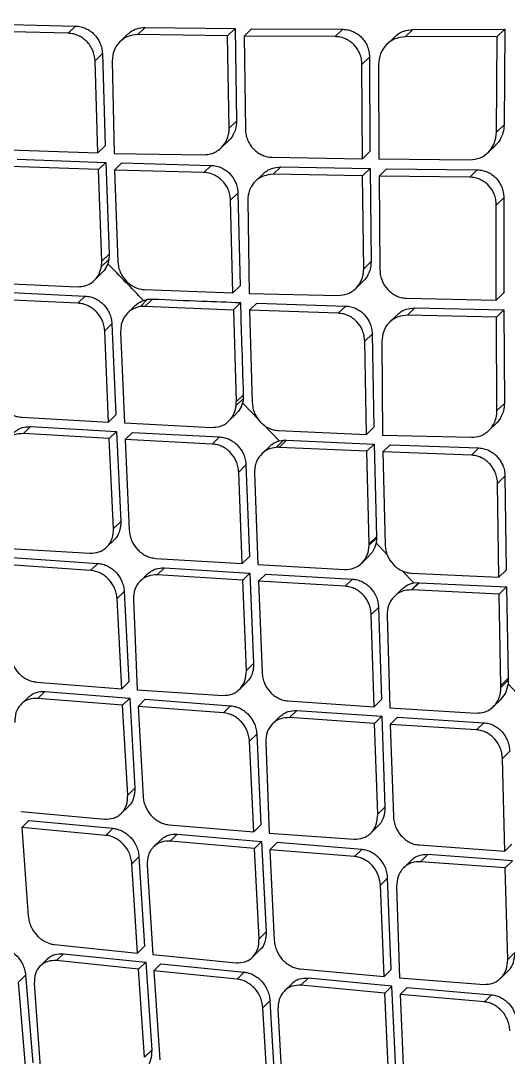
# Model space of a CAD drawing. Extents: x 525 to 613, y 487 to 635.
# Drawn here: x 601.871 to 602.765, y 579.574 to 581.476 of the extents above; entities that cross this region are included whole.
import ezdxf

# ---------------------------------------------------------------- set-up
doc = ezdxf.new("R2010")
doc.units = 0
doc.header["$MEASUREMENT"] = 0
doc.layers.add('1', color=4, linetype='Continuous')
doc.layers.add('STD TEST', color=3, linetype='Continuous')

# ---------------------------------------------------------------- blocks, each defined once
blk = doc.blocks.new('2023 VANGUARD')
at = {"layer": '1', "color": 3, "linetype": 'Continuous', "lineweight": 25}
for p, q in [((32.9979, -11.2386), (32.8333, -11.2348)), ((32.8468, -11.2216), (33.0114, -11.2254)), ((32.9979, -11.2386), (33.0114, -11.2254)), ((33.1259, -11.241), (33.1395, -11.2277)), ((33.1395, -11.2277), (33.3041, -11.2299)), ((33.2904, -11.2433), (33.3041, -11.2299)), ((33.3041, -11.2299), (33.3068, -11.3996)), ((33.3207, -11.2436), (33.3344, -11.2302)), ((33.3344, -11.2302), (33.5016, -11.2313)), ((33.4878, -11.2448), (33.5016, -11.2313)), ((33.6164, -11.2451), (33.6302, -11.2316)), ((33.6302, -11.2316), (33.7992, -11.2311)), ((33.7852, -11.2448), (33.7991, -11.2311)), ((33.7992, -11.2311), (33.7977, -11.4066)), ((33.1066, -11.2407), (33.093, -11.254)), ((33.2904, -11.2433), (33.1259, -11.241)), ((33.2932, -11.4129), (33.2904, -11.2433)), ((33.4878, -11.2448), (33.3207, -11.2436)), ((33.3207, -11.2436), (33.3233, -11.4151)), ((33.5964, -11.2455), (33.5826, -11.2591)), ((33.7852, -11.2448), (33.6164, -11.2452)), ((33.7838, -11.4201), (33.7852, -11.2447)), ((33.0474, -11.289), (33.0609, -11.2758)), ((33.0526, -11.458), (33.0474, -11.289)), ((33.0609, -11.2758), (33.0661, -11.4448)), ((33.0789, -11.2892), (33.0823, -11.4589)), ((33.5507, -11.2822), (33.5369, -11.2957)), ((33.5507, -11.2822), (33.5516, -11.4554)), ((33.5379, -11.4688), (33.5369, -11.2957)), ((33.5673, -11.2958), (33.568, -11.4692)), ((33.2932, -11.4129), (33.3068, -11.3996)), ((33.7977, -11.4066), (33.7839, -11.4201)), ((33.0526, -11.458), (33.0661, -11.4448)), ((33.279, -11.4487), (33.2925, -11.4354)), ((33.7684, -11.4571), (33.7822, -11.4436)), ((32.8898, -11.4526), (33.0526, -11.458)), ((33.0823, -11.4589), (33.2467, -11.4616)), ((33.5379, -11.4688), (33.5516, -11.4554)), ((33.0537, -11.4886), (32.8911, -11.4829)), ((32.9044, -11.4698), (33.0671, -11.4754)), ((33.0537, -11.4886), (33.0671, -11.4754)), ((33.0671, -11.4754), (33.0732, -11.6435)), ((33.0833, -11.4895), (33.0968, -11.4763)), ((33.0968, -11.4763), (33.2605, -11.4809)), ((33.247, -11.4941), (33.2605, -11.4809)), ((33.3723, -11.466), (33.5379, -11.4688)), ((33.5681, -11.4692), (33.7348, -11.4709)), ((33.0599, -11.6565), (33.0537, -11.4886)), ((33.247, -11.4941), (33.0833, -11.4895)), ((33.0833, -11.4895), (33.0893, -11.6577)), ((33.3552, -11.4968), (33.3416, -11.5101)), ((33.3744, -11.4971), (33.388, -11.4838)), ((33.5381, -11.5002), (33.3744, -11.4971)), ((33.388, -11.4838), (33.5518, -11.4867)), ((33.5381, -11.5002), (33.5518, -11.4868)), ((33.5401, -11.6707), (33.5381, -11.5002)), ((33.5518, -11.4867), (33.5537, -11.6573)), ((33.5683, -11.5006), (33.582, -11.4872)), ((33.7347, -11.5025), (33.5683, -11.5006)), ((33.5683, -11.5006), (33.5699, -11.673)), ((33.582, -11.4872), (33.7485, -11.489)), ((33.7347, -11.5025), (33.7485, -11.489)), ((33.296, -11.545), (33.3095, -11.5318)), ((33.3096, -11.5318), (33.3138, -11.7017)), ((33.7833, -11.5538), (33.7971, -11.5403)), ((33.7971, -11.5403), (33.7971, -11.7144)), ((33.3003, -11.7149), (33.296, -11.545)), ((33.3274, -11.5454), (33.3298, -11.7159)), ((33.7834, -11.7279), (33.7833, -11.5538)), ((33.0593, -11.6666), (33.0727, -11.6535)), ((33.0599, -11.6565), (33.0733, -11.6435)), ((33.0726, -11.6535), (33.0707, -11.6612)), ((33.0733, -11.6435), (33.0726, -11.6535)), ((33.0593, -11.6666), (33.0599, -11.6565)), ((33.5401, -11.6707), (33.5537, -11.6573)), ((33.0466, -11.6914), (33.06, -11.6783)), ((32.8539, -11.696), (33.0148, -11.7034)), ((33.1383, -11.7087), (33.3003, -11.7149)), ((33.3003, -11.7149), (33.3138, -11.7017)), ((33.5256, -11.7066), (33.5392, -11.6933)), ((33.0161, -11.7337), (32.8554, -11.7261)), ((32.8687, -11.7131), (33.0294, -11.7207)), ((33.0161, -11.7337), (33.0294, -11.7207)), ((33.1439, -11.7266), (33.1305, -11.7397)), ((33.1528, -11.7261), (33.1394, -11.7392)), ((33.1439, -11.7266), (33.1528, -11.7261)), ((33.3299, -11.7159), (33.4934, -11.7195)), ((33.6185, -11.7244), (33.7834, -11.7279)), ((33.7834, -11.7279), (33.7971, -11.7144)), ((33.1209, -11.7381), (33.1075, -11.7512)), ((33.1394, -11.7392), (33.3012, -11.7457)), ((33.3012, -11.7457), (33.3146, -11.7325)), ((33.3012, -11.7457), (33.3064, -11.9146)), ((33.3441, -11.7336), (33.3307, -11.7467)), ((33.4936, -11.7522), (33.3307, -11.7467)), ((33.3307, -11.7467), (33.3357, -11.9159)), ((33.3441, -11.7336), (33.5071, -11.7389)), ((33.4936, -11.7522), (33.5071, -11.7389)), ((33.6204, -11.7557), (33.6341, -11.7424)), ((33.6341, -11.7424), (33.7972, -11.746)), ((33.7835, -11.7594), (33.7972, -11.746)), ((33.7972, -11.746), (33.7981, -11.9175)), ((33.6013, -11.7553), (33.5877, -11.7686)), ((33.7835, -11.7594), (33.6204, -11.7557)), ((33.7844, -11.9308), (33.7835, -11.7594)), ((33.0784, -11.7716), (33.0651, -11.7847)), ((33.0723, -11.9517), (33.0651, -11.7847)), ((33.0784, -11.7716), (33.0856, -11.9387)), ((33.0943, -11.786), (33.1013, -11.9533)), ((33.5421, -11.8036), (33.5556, -11.7903)), ((33.5454, -11.9744), (33.5421, -11.8036)), ((33.5556, -11.7903), (33.5589, -11.9612)), ((33.5733, -11.804), (33.5748, -11.9755)), ((33.3064, -11.9146), (33.3198, -11.9015)), ((33.3062, -11.9215), (33.3196, -11.9084)), ((33.3062, -11.9215), (33.3064, -11.9146)), ((33.3486, -11.9485), (33.318, -11.9166)), ((33.7844, -11.9308), (33.7981, -11.9175)), ((33.0723, -11.9517), (33.0856, -11.9387)), ((33.293, -11.9496), (33.3064, -11.9365)), ((32.9129, -11.9428), (33.0723, -11.9517)), ((33.1013, -11.9533), (33.2613, -11.9615)), ((33.3849, -11.9864), (33.3561, -11.9564)), ((33.7699, -11.967), (33.7835, -11.9536)), ((32.916, -11.973), (32.9293, -11.96)), ((33.0736, -11.982), (32.916, -11.973)), ((32.9293, -11.96), (33.0869, -11.969)), ((33.0736, -11.982), (33.0869, -11.969)), ((33.0869, -11.969), (33.0946, -12.1339)), ((33.1026, -11.9836), (33.1159, -11.9706)), ((33.1159, -11.9706), (33.2757, -11.9789)), ((33.3841, -11.9674), (33.5454, -11.9744)), ((33.5454, -11.9744), (33.5589, -11.9612)), ((33.5748, -11.9755), (33.7377, -11.9797)), ((33.0814, -12.1468), (33.0736, -11.982)), ((33.2624, -11.992), (33.1026, -11.9836)), ((33.1026, -11.9836), (33.1102, -12.1502)), ((33.2624, -11.992), (33.2757, -11.979)), ((33.3667, -11.9969), (33.3533, -12.01)), ((33.3797, -11.9981), (33.3931, -11.985)), ((33.3849, -11.9864), (33.3931, -11.985)), ((33.3851, -11.9981), (33.3985, -11.985)), ((33.3931, -11.985), (33.3985, -11.985)), ((33.3985, -11.985), (33.5596, -11.9921)), ((33.5461, -12.0053), (33.5596, -11.9921)), ((33.5596, -11.9921), (33.5637, -12.1621)), ((33.5755, -12.0065), (33.5889, -11.9933)), ((33.5889, -11.9933), (33.7512, -11.9993)), ((33.5461, -12.0053), (33.3851, -11.9981)), ((33.5503, -12.1752), (33.5461, -12.0053)), ((33.7376, -12.0126), (33.5755, -12.0065)), ((33.5755, -12.0065), (33.5794, -12.1767)), ((33.7376, -12.0126), (33.7512, -11.9993)), ((33.3109, -12.0435), (33.3242, -12.0304)), ((33.3242, -12.0304), (33.3304, -12.1984)), ((33.3171, -12.2114), (33.3109, -12.0435)), ((33.3399, -12.045), (33.3459, -12.2131)), ((33.7857, -12.0645), (33.7993, -12.0512)), ((33.7993, -12.0512), (33.8015, -12.2231)), ((33.788, -12.2363), (33.7857, -12.0645)), ((33.0814, -12.1468), (33.0946, -12.1339)), ((33.0687, -12.1811), (33.0819, -12.1681)), ((33.5503, -12.1752), (33.5637, -12.1621)), ((33.5504, -12.1776), (33.5638, -12.1645)), ((33.5638, -12.1645), (33.5628, -12.1735)), ((33.5638, -12.1621), (33.5638, -12.1645)), ((32.8802, -12.1832), (33.0381, -12.1923)), ((33.5504, -12.1776), (33.5504, -12.1752)), ((33.5834, -12.1954), (33.5628, -12.1735)), ((32.8951, -12.2002), (33.0525, -12.211)), ((33.1586, -12.2017), (33.3171, -12.2114)), ((33.3171, -12.2114), (33.3304, -12.1984)), ((33.5368, -12.2104), (33.5502, -12.1972)), ((33.0393, -12.224), (32.882, -12.2131)), ((33.0393, -12.224), (33.0525, -12.2111)), ((33.1615, -12.232), (33.1748, -12.2191)), ((33.1748, -12.2191), (33.3316, -12.2289)), ((33.3459, -12.2132), (33.5051, -12.2222)), ((33.632, -12.2469), (33.6108, -12.2244)), ((33.788, -12.2363), (33.8015, -12.2231)), ((33.1437, -12.2303), (33.1305, -12.2433)), ((33.3183, -12.2419), (33.1615, -12.232)), ((33.3183, -12.2419), (33.3316, -12.2289)), ((33.325, -12.4077), (33.3183, -12.2419)), ((33.3316, -12.2289), (33.3383, -12.3947)), ((33.3471, -12.2436), (33.3604, -12.2306)), ((33.3471, -12.2436), (33.3537, -12.4112)), ((33.5061, -12.2529), (33.3471, -12.2436)), ((33.3604, -12.2306), (33.5194, -12.2398)), ((33.5061, -12.2529), (33.5194, -12.2398)), ((33.6274, -12.2286), (33.788, -12.2363)), ((33.0877, -12.2755), (33.1009, -12.2625)), ((33.1009, -12.2625), (33.1096, -12.4281)), ((33.6098, -12.2583), (33.5965, -12.2714)), ((33.6276, -12.2595), (33.641, -12.2463)), ((33.6276, -12.2595), (33.6282, -12.2595)), ((33.6416, -12.2464), (33.6282, -12.2595)), ((33.7885, -12.2674), (33.6282, -12.2595)), ((33.632, -12.2469), (33.641, -12.2463)), ((33.6416, -12.2464), (33.802, -12.2542)), ((33.7885, -12.2674), (33.802, -12.2542)), ((33.802, -12.2542), (33.805, -12.4216)), ((33.0964, -12.441), (33.0877, -12.2755)), ((33.1178, -12.2771), (33.1248, -12.4432)), ((33.7916, -12.4347), (33.7885, -12.2674)), ((33.5674, -12.2918), (33.554, -12.3048)), ((33.5674, -12.2918), (33.5726, -12.4608)), ((33.5592, -12.4738), (33.554, -12.3048)), ((33.5829, -12.3065), (33.5879, -12.4757)), ((33.325, -12.4077), (33.3383, -12.3947)), ((32.9405, -12.4288), (33.0964, -12.441)), ((33.0964, -12.441), (33.1096, -12.4281)), ((33.3122, -12.4421), (33.3255, -12.4291)), ((33.7916, -12.4347), (33.805, -12.4216)), ((33.7917, -12.4384), (33.8051, -12.4252)), ((33.8051, -12.4252), (33.8049, -12.4317)), ((33.805, -12.4216), (33.8051, -12.4252)), ((33.8218, -12.4499), (33.805, -12.4318)), ((32.9423, -12.4586), (32.9554, -12.4458)), ((32.9554, -12.4458), (33.1112, -12.4581)), ((33.1248, -12.4432), (33.2817, -12.4532)), ((33.7917, -12.4384), (33.7916, -12.4347)), ((32.9251, -12.4564), (32.912, -12.4692)), ((33.098, -12.471), (32.9423, -12.4586)), ((33.098, -12.471), (33.1112, -12.4582)), ((33.1074, -12.636), (33.098, -12.471)), ((33.1112, -12.4581), (33.1205, -12.6231)), ((33.1264, -12.4732), (33.1396, -12.4603)), ((33.1396, -12.4603), (33.296, -12.4721)), ((33.2828, -12.485), (33.296, -12.4721)), ((33.4016, -12.4633), (33.5592, -12.4738)), ((33.5592, -12.4738), (33.5725, -12.4608)), ((33.778, -12.4737), (33.7914, -12.4605)), ((33.1264, -12.4732), (33.1355, -12.6384)), ((33.2828, -12.485), (33.1264, -12.4732)), ((33.4043, -12.4938), (33.4176, -12.4808)), ((33.4176, -12.4808), (33.5735, -12.4914)), ((33.5735, -12.4914), (33.5792, -12.6582)), ((33.5879, -12.4757), (33.7464, -12.4854)), ((33.3866, -12.492), (33.3734, -12.5049)), ((33.5602, -12.5045), (33.4043, -12.4938)), ((33.5602, -12.5045), (33.5735, -12.4914)), ((33.566, -12.6712), (33.5602, -12.5044)), ((33.6022, -12.4933), (33.5889, -12.5063)), ((33.7471, -12.5163), (33.5889, -12.5063)), ((33.5889, -12.5063), (33.5945, -12.6749)), ((33.6022, -12.4933), (33.7605, -12.5032)), ((33.7471, -12.5163), (33.7605, -12.5032)), ((33.3307, -12.5371), (33.3439, -12.5241)), ((33.3439, -12.5241), (33.3516, -12.6906)), ((33.3384, -12.7035), (33.3306, -12.5371)), ((33.3606, -12.5388), (33.3666, -12.7059)), ((33.7945, -12.5688), (33.8079, -12.5557)), ((33.7987, -12.7388), (33.7945, -12.5688)), ((33.1074, -12.636), (33.1205, -12.6231)), ((33.0954, -12.6696), (33.1085, -12.6567)), ((33.566, -12.6712), (33.5792, -12.6582)), ((32.9111, -12.6659), (33.0652, -12.68)), ((32.9132, -12.6955), (32.9262, -12.6827)), ((32.9132, -12.6955), (32.925, -12.858)), ((33.067, -12.7098), (32.9132, -12.6955)), ((32.9262, -12.6827), (33.0801, -12.6969)), ((33.067, -12.7098), (33.0801, -12.697)), ((33.1834, -12.6904), (33.3384, -12.7035)), ((33.3384, -12.7035), (33.3516, -12.6906)), ((33.553, -12.7057), (33.5663, -12.6928)), ((33.168, -12.718), (33.1549, -12.7308)), ((33.1851, -12.7204), (33.1982, -12.7075)), ((33.1982, -12.7075), (33.353, -12.7208)), ((33.3666, -12.7059), (33.5226, -12.7168)), ((33.3398, -12.7337), (33.1851, -12.7204)), ((33.3398, -12.7337), (33.353, -12.7208)), ((33.3483, -12.8995), (33.3398, -12.7337)), ((33.353, -12.7208), (33.3614, -12.8867)), ((33.3812, -12.7232), (33.368, -12.7361)), ((33.5235, -12.7488), (33.368, -12.7361)), ((33.368, -12.7361), (33.3762, -12.9021)), ((33.5367, -12.7358), (33.3812, -12.7232)), ((33.5235, -12.7488), (33.5367, -12.7358)), ((33.6418, -12.7275), (33.7987, -12.7388)), ((33.7987, -12.7388), (33.812, -12.7257)), ((33.1149, -12.7618), (33.128, -12.749)), ((33.128, -12.749), (33.1384, -12.9129)), ((33.6267, -12.7563), (33.6135, -12.7693)), ((33.6444, -12.7582), (33.6576, -12.7452)), ((33.8128, -12.7566), (33.6576, -12.7452)), ((33.8128, -12.7566), (33.7995, -12.7696)), ((33.1253, -12.9256), (33.1149, -12.7618)), ((33.1429, -12.7644), (33.1531, -12.9285)), ((33.7995, -12.7696), (33.6444, -12.7582)), ((33.8042, -12.9374), (33.7995, -12.7696)), ((33.5708, -12.8014), (33.584, -12.7884)), ((33.5908, -12.9559), (33.5841, -12.7884)), ((33.5776, -12.9688), (33.5708, -12.8014)), ((33.6006, -12.8033), (33.6056, -12.9713)), ((33.3483, -12.8995), (33.3614, -12.8867)), ((32.9729, -12.91), (33.1253, -12.9257)), ((32.9766, -12.9396), (32.9896, -12.9269)), ((32.9896, -12.9269), (33.1404, -12.9426)), ((33.1253, -12.9257), (33.1384, -12.9129)), ((33.1531, -12.9285), (33.3061, -12.9435)), ((33.3361, -12.9333), (33.3493, -12.9204)), ((33.8042, -12.9374), (33.8175, -12.9244)), ((32.9601, -12.9366), (32.9471, -12.9493)), ((33.1273, -12.9553), (32.9766, -12.9396)), ((33.1403, -12.9426), (33.1273, -12.9553)), ((33.1404, -12.9426), (33.1514, -13.1041)), ((33.168, -12.9454), (33.155, -12.9582)), ((33.168, -12.9454), (33.3209, -12.9607)), ((32.907, -12.9789), (32.92, -12.9662)), ((32.92, -12.9662), (32.9332, -13.1273)), ((33.1384, -13.1169), (33.1273, -12.9553)), ((33.3078, -12.9735), (33.155, -12.9582)), ((33.155, -12.9582), (33.166, -13.1215)), ((33.3078, -12.9735), (33.3209, -12.9607)), ((33.4235, -12.9547), (33.5776, -12.9688)), ((33.5776, -12.9688), (33.5908, -12.9559)), ((33.7911, -12.9721), (33.8044, -12.9591)), ((32.9203, -13.1399), (32.907, -12.9789)), ((32.9359, -12.9816), (32.9475, -13.1432)), ((33.4081, -12.9823), (33.395, -12.9951)), ((33.4251, -12.9848), (33.4382, -12.972)), ((33.5788, -12.9992), (33.4251, -12.9848)), ((33.592, -12.9862), (33.4382, -12.972)), ((33.6056, -12.9713), (33.7608, -12.9831)), ((33.5788, -12.9992), (33.592, -12.9863)), ((33.5863, -13.1659), (33.5788, -12.9992)), ((33.5995, -13.153), (33.592, -12.9862)), ((33.6069, -13.0017), (33.62, -12.9888)), ((33.6069, -13.0017), (33.6141, -13.1687)), ((33.7614, -13.0153), (33.6069, -13.0017)), ((33.62, -12.9888), (33.7747, -13.0023)), ((33.7614, -13.0153), (33.7746, -13.0023)), ((33.3551, -13.0261), (33.3682, -13.0132)), ((33.3682, -13.0132), (33.3777, -13.178)), ((33.3647, -13.1908), (33.3551, -13.0261)), ((33.3829, -13.0288), (33.3922, -13.1938)), ((33.1384, -13.1169), (33.1514, -13.1041))]:
    blk.add_line(p, q, dxfattribs=at)
for points, knots in [([(37.0259, -12.2324), (36.9778, -12.155), (36.8885, -12.0114), (36.7602, -11.8152), (36.6512, -11.6521), (36.5605, -11.5197), (36.4102, -11.3041), (36.1074, -10.8856), (35.6445, -10.2982), (35.0832, -9.6555), (34.5437, -9.0936), (34.0103, -8.5843), (33.4879, -8.1242), (33.0485, -7.7674), (32.7039, -7.5037), (32.468, -7.3297), (32.2812, -7.1966), (32.1343, -7.0944), (32.0111, -7.0102), (31.8583, -6.9079), (31.6751, -6.7884), (31.4606, -6.652), (31.3056, -6.5582), (31.2228, -6.5081)], [0, 0, 0, 0, 0.033205, 0.061623, 0.085458, 0.104691, 0.120114, 0.181266, 0.292932, 0.392554, 0.492182, 0.576755, 0.661374, 0.745916, 0.78311, 0.819609, 0.85283, 0.866766, 0.884897, 0.907263, 0.933867, 0.964714, 1, 1, 1, 1]), ([(31.1727, -6.5848), (31.4047, -6.7285), (31.8681, -7.0156), (32.5357, -7.4884), (33.1814, -7.9905), (33.8027, -8.5236), (34.3656, -9.0539), (34.8738, -9.5744), (35.331, -10.0802), (35.7686, -10.6042), (36.1847, -11.1463), (36.5813, -11.7036), (36.8255, -12.0884), (36.9477, -12.2808)], [0, 0, 0, 0, 0.100069, 0.199912, 0.299747, 0.399786, 0.499827, 0.583023, 0.66622, 0.749552, 0.833045, 0.916507, 1, 1, 1, 1]), ([(30.9556, -7.2249), (31.176, -7.3486), (31.6169, -7.5962), (32.2542, -8.0084), (32.8682, -8.452), (33.4534, -8.929), (34.0081, -9.4378), (34.5288, -9.9822), (35.0171, -10.5593), (35.4724, -11.1658), (35.898, -11.7951), (36.1533, -12.2322), (36.2809, -12.4508)], [0, 0, 0, 0, 0.100262, 0.200594, 0.300842, 0.400493, 0.499762, 0.599107, 0.699009, 0.799378, 0.89967, 1, 1, 1, 1]), ([(30.9415, -7.2506), (31.0788, -7.3271), (31.3399, -7.4728), (31.705, -7.6914), (32.0248, -7.896), (32.3015, -8.0827), (32.5364, -8.2488), (32.7308, -8.3918), (32.8654, -8.4943), (32.9518, -8.5614), (33.0007, -8.5999), (33.065, -8.6508), (33.1472, -8.7169), (33.2492, -8.8007), (33.3507, -8.8858), (33.5205, -9.0314), (33.6986, -9.1907), (33.8594, -9.3421), (33.9292, -9.4094), (33.9598, -9.4391), (33.9732, -9.4522), (33.9791, -9.458), (33.9817, -9.4605), (33.983, -9.4617), (33.9835, -9.4623), (33.9838, -9.4625), (33.9838, -9.4625), (33.9838, -9.4625), (33.9838, -9.4626), (33.984, -9.4627), (33.9846, -9.4633), (33.9872, -9.4659), (33.9975, -9.476), (34.0204, -9.4984), (34.0593, -9.5371), (34.1203, -9.5983), (34.2058, -9.6856), (34.3177, -9.8029), (34.4136, -9.9066), (34.4872, -9.9879), (34.5324, -10.0384), (34.5793, -10.0913), (34.6278, -10.1469), (34.6781, -10.205), (34.73, -10.2658), (34.7821, -10.3277), (34.9499, -10.5295), (35.2252, -10.8797), (35.5913, -11.3914), (35.9378, -11.9195), (36.1495, -12.2834), (36.2554, -12.4654)], [0, 0, 0, 0, 0.062481, 0.118844, 0.169135, 0.213352, 0.251461, 0.283422, 0.309236, 0.318658, 0.3269, 0.333965, 0.351242, 0.368824, 0.386373, 0.403893, 0.457678, 0.481272, 0.491642, 0.496202, 0.498209, 0.499091, 0.49948, 0.499651, 0.499785, 0.499785, 0.499785, 0.499787, 0.499791, 0.499809, 0.499878, 0.500152, 0.501246, 0.505611, 0.512881, 0.523059, 0.53994, 0.561408, 0.587481, 0.596044, 0.605011, 0.61438, 0.624154, 0.634334, 0.64492, 0.655914, 0.66648, 0.749216, 0.832806, 0.916374, 1, 1, 1, 1]), ([(30.856, -7.7897), (30.8702, -7.7977), (30.9074, -7.8185), (30.975, -7.8563), (31.0535, -7.9003), (31.1303, -7.9438), (31.1958, -7.9815), (31.2575, -8.0178), (31.3195, -8.0549), (31.4317, -8.1228), (31.5905, -8.2214), (31.8467, -8.3867), (32.1511, -8.5945), (32.5204, -8.865), (32.8995, -9.1641), (33.2837, -9.4953), (33.684, -9.8727), (34.0976, -10.3049), (34.5188, -10.7965), (34.8711, -11.2545), (35.1628, -11.6678), (35.3387, -11.9347), (35.45, -12.1109), (35.5013, -12.1934), (35.5521, -12.2766), (35.6009, -12.3576), (35.6504, -12.4411), (35.6978, -12.5235), (35.7307, -12.5808), (35.746, -12.6073)], [0, 0, 0, 0, 0.007015, 0.018363, 0.033423, 0.04585, 0.056436, 0.065972, 0.076735, 0.087613, 0.12255, 0.157338, 0.219068, 0.281467, 0.354683, 0.427219, 0.500115, 0.591822, 0.685047, 0.779146, 0.840884, 0.903128, 0.916964, 0.930722, 0.945004, 0.958992, 0.971501, 0.986828, 1, 1, 1, 1]), ([(30.848, -7.8044), (31.0503, -7.9187), (31.4548, -8.1472), (32.0376, -8.5302), (32.5997, -8.9408), (33.1365, -9.3808), (33.6437, -9.8513), (34.1207, -10.3516), (34.5684, -10.8812), (34.9866, -11.4371), (35.3786, -12.0142), (35.6138, -12.4152), (35.7315, -12.6157)], [0, 0, 0, 0, 0.100345, 0.20059, 0.300906, 0.400755, 0.500092, 0.599382, 0.699069, 0.799349, 0.899659, 1, 1, 1, 1]), ([(30.7281, -8.5542), (30.9452, -8.6835), (31.3794, -8.942), (31.9982, -9.3806), (32.5897, -9.8551), (33.1477, -10.3687), (33.6689, -10.9195), (34.1515, -11.5042), (34.599, -12.1167), (34.8641, -12.547), (34.9966, -12.7622)], [0, 0, 0, 0, 0.125001, 0.250001, 0.375003, 0.499997, 0.624991, 0.749994, 0.874996, 1, 1, 1, 1]), ([(26.8663, -9.7116), (26.937, -9.7812), (27.0812, -9.923), (27.2872, -10.1253), (27.4722, -10.3069), (27.6216, -10.4534), (27.7474, -10.5767), (27.8647, -10.6918), (27.9896, -10.8141), (28.1434, -10.965), (28.3305, -11.1483), (28.5539, -11.3673), (28.7978, -11.6064), (29.1727, -11.974), (29.664, -12.4562), (30.258, -13.0407), (30.9241, -13.6973), (31.6654, -14.4298), (32.3021, -15.0605), (32.756, -15.5099), (33.0391, -15.7902), (33.347, -16.0949), (33.6662, -16.4106), (33.8829, -16.6245), (33.9883, -16.7285)], [0, 0, 0, 0, 0.029767, 0.060688, 0.086611, 0.107534, 0.123455, 0.139475, 0.15683, 0.175896, 0.204115, 0.235405, 0.26976, 0.306593, 0.392938, 0.476282, 0.556631, 0.673578, 0.789035, 0.825555, 0.865273, 0.90861, 0.955567, 1, 1, 1, 1]), ([(33.089, -17.8555), (32.8469, -17.5345), (32.3652, -16.8957), (31.5863, -15.9847), (30.7889, -15.0999), (29.9669, -14.2414), (29.1318, -13.4082), (28.2861, -12.5963), (27.4201, -11.8141), (26.5231, -11.0565), (25.896, -10.586), (25.5807, -10.3493)], [0, 0, 0, 0, 0.113392, 0.225638, 0.337341, 0.448782, 0.560233, 0.669481, 0.778832, 0.888788, 1, 1, 1, 1]), ([(33.0114, -11.2254), (33.0147, -11.2256), (33.0211, -11.2261), (33.0304, -11.2294), (33.0388, -11.2342), (33.0485, -11.2424), (33.0558, -11.2534), (33.0601, -11.2658), (33.0607, -11.2724), (33.0609, -11.2758)], [0, 0, 0, 0, 0.131242, 0.258065, 0.380949, 0.500503, 0.738833, 0.8665, 1, 1, 1, 1]), ([(33.1067, -11.2408), (33.1092, -11.2386), (33.1142, -11.2342), (33.1252, -11.229), (33.1341, -11.2282), (33.1395, -11.2277)], [0, 0, 0, 0, 0.280688, 0.55966, 1, 1, 1, 1]), ([(33.5016, -11.2313), (33.5049, -11.2315), (33.5114, -11.232), (33.5208, -11.2351), (33.5293, -11.2399), (33.5365, -11.2461), (33.5425, -11.2536), (33.547, -11.2622), (33.5501, -11.2719), (33.5505, -11.2787), (33.5507, -11.2822)], [0, 0, 0, 0, 0.131032, 0.257479, 0.379993, 0.499433, 0.615865, 0.737718, 0.86559, 1, 1, 1, 1]), ([(33.5965, -11.2456), (33.5991, -11.2434), (33.6042, -11.2388), (33.6154, -11.2332), (33.6246, -11.2322), (33.6302, -11.2316)], [0, 0, 0, 0, 0.2757, 0.555135, 1, 1, 1, 1]), ([(33.0474, -11.289), (33.0466, -11.2826), (33.0453, -11.273), (33.0388, -11.2613), (33.0327, -11.2537), (33.0253, -11.2474), (33.0169, -11.2427), (33.0076, -11.2394), (33.0011, -11.2389), (32.9979, -11.2386)], [0, 0, 0, 0, 0.2503209, 0.376133, 0.4993861, 0.6189483, 0.7418751, 0.868734, 1, 1, 1, 1]), ([(33.1259, -11.241), (33.1196, -11.2416), (33.1069, -11.243), (33.0915, -11.254), (33.0808, -11.2698), (33.0795, -11.2828), (33.0789, -11.2892)], [0, 0, 0, 0, 0.248732, 0.499921, 0.750972, 1, 1, 1, 1]), ([(33.5369, -11.2957), (33.5367, -11.2922), (33.5363, -11.2855), (33.5332, -11.2757), (33.5287, -11.2671), (33.5226, -11.2596), (33.5152, -11.2532), (33.5057, -11.248), (33.4964, -11.245), (33.49, -11.2449), (33.4878, -11.2448)], [0, 0, 0, 0, 0.134426, 0.262284, 0.384085, 0.500423, 0.624367, 0.749625, 0.913562, 1, 1, 1, 1]), ([(33.6164, -11.2451), (33.6099, -11.2459), (33.5967, -11.2475), (33.5826, -11.2579), (33.5748, -11.2683), (33.569, -11.28), (33.568, -11.2892), (33.5673, -11.2958)], [0, 0, 0, 0, 0.247852, 0.499093, 0.658602, 0.751264, 1, 1, 1, 1]), ([(33.3068, -11.3996), (33.3065, -11.4046), (33.3059, -11.4133), (33.3008, -11.425), (33.2964, -11.4322), (33.2928, -11.4351), (33.2924, -11.4353)], [0, 0, 0, 0, 0.365473, 0.636721, 0.966557, 1, 1, 1, 1]), ([(33.7977, -11.4066), (33.7973, -11.4116), (33.7964, -11.4205), (33.7911, -11.4326), (33.7864, -11.4401), (33.7825, -11.4431), (33.7821, -11.4435)], [0, 0, 0, 0, 0.359665, 0.631218, 0.963522, 1, 1, 1, 1]), ([(33.2467, -11.4616), (33.2522, -11.4611), (33.2611, -11.4603), (33.2722, -11.4546), (33.2816, -11.4469), (33.2887, -11.4363), (33.2924, -11.425), (33.2932, -11.4177), (33.2934, -11.414), (33.2933, -11.413), (33.2933, -11.4129)], [0, 0, 0, 0, 0.217472, 0.350456, 0.499452, 0.708814, 0.862139, 0.959196, 0.995031, 1, 1, 1, 1]), ([(33.3233, -11.4151), (33.3235, -11.4184), (33.3239, -11.4249), (33.3269, -11.4343), (33.3315, -11.4431), (33.3377, -11.4508), (33.3452, -11.4573), (33.3549, -11.4628), (33.3639, -11.4654), (33.3701, -11.4663), (33.3721, -11.466), (33.3723, -11.466)], [0, 0, 0, 0, 0.127329, 0.252772, 0.376837, 0.500051, 0.624466, 0.74947, 0.923788, 0.989873, 1, 1, 1, 1]), ([(33.7348, -11.4709), (33.7412, -11.4701), (33.7543, -11.4686), (33.769, -11.4578), (33.7763, -11.4476), (33.7792, -11.4417), (33.7798, -11.4401), (33.7825, -11.4336), (33.7832, -11.4269), (33.7839, -11.4201)], [0, 0, 0, 0, 0.247311, 0.498753, 0.684096, 0.732446, 0.74921, 0.751084, 1, 1, 1, 1]), ([(33.2605, -11.4809), (33.2638, -11.4812), (33.2702, -11.4817), (33.2794, -11.485), (33.2878, -11.4899), (33.2974, -11.4982), (33.3046, -11.5092), (33.3087, -11.5217), (33.3093, -11.5284), (33.3096, -11.5318)], [0, 0, 0, 0, 0.130522, 0.257033, 0.380037, 0.500161, 0.737682, 0.865686, 1, 1, 1, 1]), ([(33.296, -11.545), (33.2957, -11.5416), (33.2952, -11.5349), (33.291, -11.5225), (33.2838, -11.5114), (33.274, -11.5029), (33.2645, -11.4976), (33.2554, -11.4944), (33.2491, -11.4942), (33.247, -11.4941)], [0, 0, 0, 0, 0.134326, 0.262311, 0.499685, 0.623969, 0.749386, 0.915952, 1, 1, 1, 1]), ([(33.3744, -11.4971), (33.3681, -11.4978), (33.3554, -11.499), (33.3416, -11.5089), (33.3343, -11.5189), (33.3288, -11.5302), (33.328, -11.5389), (33.3274, -11.5454)], [0, 0, 0, 0, 0.248317, 0.499224, 0.665218, 0.750961, 1, 1, 1, 1]), ([(33.3553, -11.4969), (33.3578, -11.4947), (33.3627, -11.4903), (33.3737, -11.4851), (33.3825, -11.4843), (33.388, -11.4838)], [0, 0, 0, 0, 0.278947, 0.555112, 1, 1, 1, 1]), ([(33.7833, -11.5538), (33.7832, -11.5503), (33.7828, -11.5435), (33.7789, -11.5309), (33.7718, -11.5197), (33.7622, -11.5113), (33.7538, -11.5064), (33.7445, -11.5032), (33.738, -11.5028), (33.7347, -11.5025)], [0, 0, 0, 0, 0.1353, 0.263641, 0.500328, 0.620204, 0.743015, 0.869388, 1, 1, 1, 1]), ([(33.7485, -11.489), (33.7518, -11.4892), (33.7583, -11.4897), (33.7677, -11.4929), (33.7761, -11.4978), (33.7857, -11.5062), (33.7927, -11.5174), (33.7966, -11.53), (33.797, -11.5368), (33.7971, -11.5403)], [0, 0, 0, 0, 0.130831, 0.257309, 0.380119, 0.500065, 0.736784, 0.864968, 1, 1, 1, 1]), ([(33.0148, -11.7034), (33.0201, -11.7031), (33.0309, -11.7025), (33.0446, -11.6943), (33.0551, -11.6823), (33.0579, -11.6718), (33.0593, -11.6666)], [0, 0, 0, 0, 0.248258, 0.498786, 0.750155, 1, 1, 1, 1]), ([(33.0707, -11.6612), (33.0689, -11.6657), (33.0663, -11.6722), (33.0612, -11.6766), (33.0596, -11.6779)], [0, 0, 0, 0, 0.687534, 1, 1, 1, 1]), ([(33.1362, -11.7285), (33.1253, -11.7173), (33.1035, -11.6949), (33.0816, -11.6725), (33.0707, -11.6612)], [0, 0, 0, 0, 0.500025, 1, 1, 1, 1]), ([(33.0893, -11.6577), (33.0896, -11.6611), (33.0902, -11.6677), (33.0945, -11.68), (33.1018, -11.6911), (33.1115, -11.6996), (33.121, -11.705), (33.1299, -11.7082), (33.1362, -11.7086), (33.1383, -11.7087)], [0, 0, 0, 0, 0.133119, 0.260712, 0.499433, 0.624278, 0.74944, 0.916395, 1, 1, 1, 1]), ([(33.4934, -11.7195), (33.499, -11.719), (33.508, -11.7182), (33.519, -11.7125), (33.5283, -11.7048), (33.5355, -11.694), (33.5391, -11.6827), (33.54, -11.6754), (33.5402, -11.6718), (33.5401, -11.6708), (33.5401, -11.6707)], [0, 0, 0, 0, 0.219539, 0.35193, 0.499263, 0.710367, 0.864325, 0.960887, 0.995581, 1, 1, 1, 1]), ([(33.5537, -11.6573), (33.5533, -11.6621), (33.5528, -11.6707), (33.5479, -11.6824), (33.5433, -11.6898), (33.5395, -11.6929), (33.5391, -11.6932)], [0, 0, 0, 0, 0.34786, 0.620779, 0.959256, 1, 1, 1, 1]), ([(33.5699, -11.673), (33.5702, -11.6765), (33.5706, -11.6832), (33.5747, -11.6957), (33.5818, -11.7069), (33.5914, -11.7154), (33.5997, -11.7203), (33.6089, -11.7236), (33.6153, -11.7241), (33.6185, -11.7244)], [0, 0, 0, 0, 0.13418, 0.262129, 0.499858, 0.621345, 0.744794, 0.87082, 1, 1, 1, 1]), ([(33.0294, -11.7207), (33.0326, -11.721), (33.0389, -11.7217), (33.048, -11.7251), (33.0563, -11.7301), (33.0659, -11.7384), (33.0731, -11.7494), (33.0774, -11.7617), (33.0781, -11.7683), (33.0784, -11.7716)], [0, 0, 0, 0, 0.130174, 0.256888, 0.380526, 0.501599, 0.738616, 0.866257, 1, 1, 1, 1]), ([(33.1209, -11.7381), (33.122, -11.7371), (33.1264, -11.733), (33.132, -11.7305), (33.1362, -11.7285)], [0, 0, 0, 0, 0.239296, 1, 1, 1, 1]), ([(33.1362, -11.7285), (33.1376, -11.7281), (33.1401, -11.7273), (33.1427, -11.7268), (33.1439, -11.7266)], [0, 0, 0, 0, 0.5600062, 1, 1, 1, 1]), ([(33.1528, -11.7261), (33.1829, -11.7274), (33.2368, -11.7296), (33.2909, -11.7316), (33.3146, -11.7325)], [0, 0, 0, 0, 0.56, 1, 1, 1, 1]), ([(33.0651, -11.7847), (33.0647, -11.7813), (33.0641, -11.7747), (33.0598, -11.7624), (33.0525, -11.7515), (33.043, -11.7431), (33.0347, -11.7382), (33.0255, -11.7347), (33.0193, -11.7341), (33.0161, -11.7337)], [0, 0, 0, 0, 0.133919, 0.261715, 0.498966, 0.619816, 0.7434, 0.870002, 1, 1, 1, 1]), ([(33.1305, -11.7397), (33.1262, -11.7408), (33.1157, -11.7435), (33.1028, -11.7547), (33.095, -11.7702), (33.0945, -11.7815), (33.0943, -11.786)], [0, 0, 0, 0, 0.207512, 0.500108, 0.798427, 1, 1, 1, 1]), ([(33.1305, -11.7397), (33.1322, -11.7395), (33.1351, -11.7391), (33.1381, -11.7391), (33.1394, -11.7392)], [0, 0, 0, 0, 0.568695, 1, 1, 1, 1]), ([(33.3198, -11.9015), (33.3188, -11.87), (33.317, -11.8137), (33.3153, -11.7573), (33.3146, -11.7325)], [0, 0, 0, 0, 0.56, 1, 1, 1, 1]), ([(33.5071, -11.7389), (33.5103, -11.7392), (33.5167, -11.7398), (33.5259, -11.7431), (33.5342, -11.748), (33.5437, -11.7565), (33.5508, -11.7676), (33.5549, -11.7801), (33.5554, -11.7868), (33.5557, -11.7903)], [0, 0, 0, 0, 0.129849, 0.256077, 0.379212, 0.499858, 0.736573, 0.864897, 1, 1, 1, 1]), ([(33.6014, -11.7554), (33.6038, -11.7532), (33.6087, -11.7488), (33.6196, -11.7436), (33.6285, -11.7428), (33.6341, -11.7424)], [0, 0, 0, 0, 0.276661, 0.550819, 1, 1, 1, 1]), ([(33.5421, -11.8036), (33.5418, -11.8001), (33.5413, -11.7934), (33.5373, -11.7809), (33.5302, -11.7697), (33.5206, -11.7613), (33.5123, -11.7564), (33.5031, -11.753), (33.4968, -11.7525), (33.4936, -11.7522)], [0, 0, 0, 0, 0.135138, 0.263464, 0.500065, 0.620628, 0.743834, 0.870116, 1, 1, 1, 1]), ([(33.6204, -11.7557), (33.6147, -11.7562), (33.6055, -11.7569), (33.5945, -11.7627), (33.5845, -11.7708), (33.5754, -11.7845), (33.574, -11.7975), (33.5733, -11.804)], [0, 0, 0, 0, 0.227453, 0.358198, 0.500151, 0.75082, 1, 1, 1, 1]), ([(32.8639, -11.8919), (32.8643, -11.8952), (32.865, -11.9017), (32.8694, -11.9139), (32.8767, -11.9248), (32.8863, -11.9333), (32.8946, -11.9382), (32.9036, -11.9417), (32.9098, -11.9425), (32.9129, -11.9428)], [0, 0, 0, 0, 0.133005, 0.260492, 0.498735, 0.62092, 0.744971, 0.871224, 1, 1, 1, 1]), ([(33.3196, -11.9084), (33.3197, -11.9071), (33.3199, -11.9048), (33.3198, -11.9025), (33.3198, -11.9015)], [0, 0, 0, 0, 0.560003, 1, 1, 1, 1]), ([(33.318, -11.9166), (33.3164, -11.9214), (33.3137, -11.9289), (33.3081, -11.9341), (33.306, -11.9361)], [0, 0, 0, 0, 0.626406, 1, 1, 1, 1]), ([(33.3196, -11.9084), (33.3194, -11.9099), (33.319, -11.9128), (33.3183, -11.9155), (33.318, -11.9166)], [0, 0, 0, 0, 0.559995, 1, 1, 1, 1]), ([(33.3357, -11.9159), (33.336, -11.9193), (33.3365, -11.926), (33.3407, -11.9384), (33.3479, -11.9495), (33.3574, -11.9579), (33.3657, -11.9629), (33.3748, -11.9664), (33.381, -11.9671), (33.3841, -11.9674)], [0, 0, 0, 0, 0.133981, 0.261894, 0.499584, 0.621911, 0.745789, 0.871674, 1, 1, 1, 1]), ([(33.7981, -11.9175), (33.7978, -11.922), (33.7972, -11.9304), (33.7924, -11.9422), (33.7878, -11.9499), (33.7838, -11.9532), (33.7834, -11.9535)], [0, 0, 0, 0, 0.32611, 0.603085, 0.955538, 1, 1, 1, 1]), ([(33.2613, -11.9615), (33.2664, -11.9612), (33.2777, -11.9606), (33.2915, -11.9523), (33.3003, -11.9412), (33.3043, -11.9316), (33.3057, -11.9254), (33.3061, -11.9225), (33.3062, -11.9218), (33.3062, -11.9215), (33.3062, -11.9215), (33.3062, -11.9215)], [0, 0, 0, 0, 0.226802, 0.500181, 0.715806, 0.871142, 0.965926, 0.990559, 0.997178, 0.999651, 1, 1, 1, 1]), ([(33.7377, -11.9797), (33.7433, -11.9792), (33.7523, -11.9785), (33.7633, -11.9727), (33.7727, -11.965), (33.7798, -11.9542), (33.7835, -11.9428), (33.7843, -11.9355), (33.7845, -11.9319), (33.7844, -11.9309), (33.7844, -11.9308)], [0, 0, 0, 0, 0.221226, 0.353117, 0.499071, 0.712076, 0.866719, 0.962729, 0.996175, 1, 1, 1, 1]), ([(32.916, -11.973), (32.9105, -11.9732), (32.9017, -11.9737), (32.8912, -11.9789), (32.8819, -11.9864), (32.8735, -11.9993), (32.8727, -12.0118), (32.8723, -12.018)], [0, 0, 0, 0, 0.229385, 0.360142, 0.501397, 0.750978, 1, 1, 1, 1]), ([(32.8982, -11.9715), (32.9004, -11.9695), (32.905, -11.9654), (32.9154, -11.9607), (32.9239, -11.9603), (32.9293, -11.96)], [0, 0, 0, 0, 0.27208, 0.546715, 1, 1, 1, 1]), ([(33.3109, -12.0435), (33.3106, -12.0401), (33.3099, -12.0334), (33.3057, -12.0211), (33.2986, -12.01), (33.2891, -12.0016), (33.2809, -11.9966), (33.2718, -11.9931), (33.2656, -11.9924), (33.2624, -11.992)], [0, 0, 0, 0, 0.134747, 0.262811, 0.498882, 0.620396, 0.744256, 0.870656, 1, 1, 1, 1]), ([(33.2757, -11.9789), (33.2789, -11.9793), (33.2851, -11.98), (33.2942, -11.9835), (33.3025, -11.9885), (33.3119, -11.997), (33.3191, -12.008), (33.3233, -12.0203), (33.3239, -12.027), (33.3242, -12.0304)], [0, 0, 0, 0, 0.129319, 0.255659, 0.379424, 0.501113, 0.737157, 0.865229, 1, 1, 1, 1]), ([(33.3671, -11.9974), (33.3685, -11.9957), (33.3733, -11.9904), (33.3801, -11.9881), (33.3849, -11.9864)], [0, 0, 0, 0, 0.304574, 1, 1, 1, 1]), ([(33.3797, -11.9981), (33.3749, -11.999), (33.3637, -12.001), (33.3515, -12.0105), (33.3443, -12.0218), (33.3405, -12.0327), (33.3401, -12.0405), (33.3399, -12.045)], [0, 0, 0, 0, 0.213768, 0.498781, 0.672677, 0.814281, 1, 1, 1, 1]), ([(33.3851, -11.9981), (33.3841, -11.998), (33.3823, -11.998), (33.3805, -11.9981), (33.3797, -11.9981)], [0, 0, 0, 0, 0.559269, 1, 1, 1, 1]), ([(33.7857, -12.0645), (33.7855, -12.061), (33.785, -12.0542), (33.781, -12.0416), (33.774, -12.0304), (33.7644, -12.0218), (33.755, -12.0163), (33.746, -12.013), (33.7398, -12.0127), (33.7376, -12.0126)], [0, 0, 0, 0, 0.135884, 0.264511, 0.500348, 0.62481, 0.749752, 0.916265, 1, 1, 1, 1]), ([(33.7512, -11.9993), (33.7544, -11.9996), (33.7607, -12.0002), (33.7699, -12.0036), (33.7781, -12.0086), (33.7876, -12.0171), (33.7946, -12.0283), (33.7986, -12.0409), (33.799, -12.0477), (33.7993, -12.0512)], [0, 0, 0, 0, 0.129205, 0.255145, 0.378377, 0.499534, 0.735468, 0.864112, 1, 1, 1, 1]), ([(33.0381, -12.1923), (33.0437, -12.192), (33.0525, -12.1915), (33.0628, -12.1862), (33.072, -12.1786), (33.0802, -12.1656), (33.081, -12.1531), (33.0814, -12.1468)], [0, 0, 0, 0, 0.232806, 0.3627, 0.501391, 0.750873, 1, 1, 1, 1]), ([(33.0946, -12.1339), (33.0946, -12.1354), (33.0947, -12.1395), (33.0937, -12.1471), (33.0903, -12.1571), (33.086, -12.1646), (33.0822, -12.1677), (33.0818, -12.168)], [0, 0, 0, 0, 0.114397, 0.311873, 0.592231, 0.95518, 1, 1, 1, 1]), ([(33.1102, -12.1502), (33.1105, -12.1536), (33.1112, -12.1601), (33.1155, -12.1724), (33.1227, -12.1834), (33.1322, -12.1919), (33.1404, -12.197), (33.1494, -12.2006), (33.1555, -12.2013), (33.1586, -12.2017)], [0, 0, 0, 0, 0.1339, 0.261659, 0.498544, 0.621599, 0.74596, 0.87198, 1, 1, 1, 1]), ([(33.5051, -12.2222), (33.5108, -12.2218), (33.5228, -12.2211), (33.5376, -12.2111), (33.5481, -12.1961), (33.5496, -12.1837), (33.5504, -12.1776)], [0, 0, 0, 0, 0.233929, 0.500866, 0.751106, 1, 1, 1, 1]), ([(33.5628, -12.1735), (33.5613, -12.1788), (33.5588, -12.1879), (33.5524, -12.1942), (33.5498, -12.1969)], [0, 0, 0, 0, 0.581753, 1, 1, 1, 1]), ([(33.5794, -12.1767), (33.5797, -12.1801), (33.5803, -12.1868), (33.5844, -12.1993), (33.5915, -12.2105), (33.601, -12.2192), (33.6103, -12.2247), (33.6191, -12.2281), (33.6253, -12.2285), (33.6274, -12.2286)], [0, 0, 0, 0, 0.134833, 0.263052, 0.499691, 0.625005, 0.749677, 0.916927, 1, 1, 1, 1]), ([(33.0877, -12.2755), (33.0874, -12.2721), (33.0866, -12.2655), (33.0823, -12.2532), (33.0751, -12.2423), (33.0657, -12.2338), (33.0575, -12.2287), (33.0485, -12.2252), (33.0424, -12.2244), (33.0393, -12.224)], [0, 0, 0, 0, 0.135067, 0.263307, 0.499026, 0.621021, 0.74508, 0.871302, 1, 1, 1, 1]), ([(33.0525, -12.211), (33.0556, -12.2114), (33.0617, -12.2122), (33.0707, -12.2158), (33.0789, -12.2209), (33.0883, -12.2294), (33.0955, -12.2403), (33.0999, -12.2526), (33.1006, -12.2592), (33.1009, -12.2625)], [0, 0, 0, 0, 0.128772, 0.255034, 0.379103, 0.501359, 0.736911, 0.865046, 1, 1, 1, 1]), ([(33.1438, -12.2304), (33.146, -12.2285), (33.1505, -12.2245), (33.1608, -12.2197), (33.1694, -12.2193), (33.1748, -12.2191)], [0, 0, 0, 0, 0.266224, 0.539697, 1, 1, 1, 1]), ([(33.1615, -12.232), (33.1559, -12.2323), (33.1472, -12.2327), (33.1367, -12.2379), (33.1274, -12.2454), (33.1191, -12.2584), (33.1182, -12.2708), (33.1178, -12.2771)], [0, 0, 0, 0, 0.231512, 0.361778, 0.501519, 0.750952, 1, 1, 1, 1]), ([(33.5194, -12.2398), (33.5226, -12.2401), (33.5288, -12.2409), (33.5378, -12.2444), (33.546, -12.2495), (33.5554, -12.2581), (33.5624, -12.2692), (33.5665, -12.2816), (33.5671, -12.2883), (33.5674, -12.2918)], [0, 0, 0, 0, 0.128649, 0.254752, 0.378738, 0.501118, 0.735975, 0.864345, 1, 1, 1, 1]), ([(33.554, -12.3048), (33.5537, -12.3014), (33.5531, -12.2947), (33.549, -12.2823), (33.542, -12.2712), (33.5326, -12.2626), (33.5244, -12.2575), (33.5154, -12.254), (33.5092, -12.2532), (33.5061, -12.2529)], [0, 0, 0, 0, 0.135627, 0.263998, 0.498929, 0.621026, 0.74512, 0.871303, 1, 1, 1, 1]), ([(33.6276, -12.2595), (33.6219, -12.2599), (33.613, -12.2605), (33.6024, -12.2661), (33.593, -12.274), (33.5844, -12.2874), (33.5834, -12.3001), (33.5829, -12.3065)], [0, 0, 0, 0, 0.231333, 0.361672, 0.501637, 0.751144, 1, 1, 1, 1]), ([(33.6103, -12.2588), (33.6125, -12.2565), (33.6184, -12.2504), (33.6268, -12.2483), (33.632, -12.2469)], [0, 0, 0, 0, 0.374916, 1, 1, 1, 1]), ([(32.892, -12.3773), (32.8924, -12.3807), (32.8932, -12.3872), (32.8976, -12.3993), (32.9049, -12.4103), (32.9144, -12.4188), (32.9225, -12.4239), (32.9314, -12.4275), (32.9374, -12.4284), (32.9405, -12.4288)], [0, 0, 0, 0, 0.134108, 0.262007, 0.498732, 0.622346, 0.746921, 0.872721, 1, 1, 1, 1]), ([(33.3383, -12.3947), (33.3383, -12.3947), (33.3383, -12.3948), (33.3383, -12.3951), (33.3383, -12.396), (33.3383, -12.3992), (33.3377, -12.4061), (33.3346, -12.4169), (33.33, -12.4252), (33.3258, -12.4286), (33.3253, -12.429)], [0, 0, 0, 0, 0.0023203, 0.0064196, 0.0199552, 0.0683725, 0.2504548, 0.5458922, 0.9541003, 1, 1, 1, 1]), ([(33.2817, -12.4532), (33.2874, -12.4529), (33.2961, -12.4525), (33.3065, -12.4471), (33.3156, -12.4395), (33.3238, -12.4265), (33.3246, -12.4139), (33.325, -12.4077)], [0, 0, 0, 0, 0.234461, 0.363911, 0.501327, 0.750773, 1, 1, 1, 1]), ([(33.3537, -12.4112), (33.354, -12.4146), (33.3547, -12.4213), (33.3589, -12.4336), (33.366, -12.4447), (33.3753, -12.4533), (33.3835, -12.4585), (33.3924, -12.4621), (33.3985, -12.4629), (33.4016, -12.4633)], [0, 0, 0, 0, 0.134857, 0.262927, 0.498467, 0.622343, 0.746979, 0.872744, 1, 1, 1, 1]), ([(33.8049, -12.4318), (33.8037, -12.4376), (33.8015, -12.4487), (33.7945, -12.4566), (33.7912, -12.4604)], [0, 0, 0, 0, 0.524123, 1, 1, 1, 1]), ([(32.9251, -12.4565), (32.9272, -12.4546), (32.9315, -12.4508), (32.9416, -12.4462), (32.9501, -12.4459), (32.9554, -12.4458)], [0, 0, 0, 0, 0.26066, 0.534719, 1, 1, 1, 1]), ([(33.7464, -12.4854), (33.7512, -12.4853), (33.7595, -12.485), (33.7706, -12.48), (33.7804, -12.4722), (33.7877, -12.461), (33.7909, -12.4497), (33.7916, -12.4427), (33.7917, -12.4395), (33.7917, -12.4387), (33.7917, -12.4384), (33.7917, -12.4384), (33.7917, -12.4384), (33.7917, -12.4384)], [0, 0, 0, 0, 0.195523, 0.334549, 0.501065, 0.71827, 0.874025, 0.968, 0.991756, 0.997817, 0.999393, 0.999939, 1, 1, 1, 1]), ([(32.9423, -12.4586), (32.9368, -12.4588), (32.9281, -12.459), (32.9179, -12.4641), (32.9089, -12.4714), (32.9009, -12.4841), (32.9003, -12.4965), (32.9001, -12.5027)], [0, 0, 0, 0, 0.232776, 0.362665, 0.501326, 0.750709, 1, 1, 1, 1]), ([(33.296, -12.4721), (33.299, -12.4725), (33.3051, -12.4733), (33.314, -12.4769), (33.3222, -12.4821), (33.3315, -12.4907), (33.3386, -12.5017), (33.3428, -12.514), (33.3435, -12.5207), (33.3439, -12.5241)], [0, 0, 0, 0, 0.127938, 0.253888, 0.378184, 0.501219, 0.735365, 0.863908, 1, 1, 1, 1]), ([(33.3307, -12.5371), (33.3303, -12.5336), (33.3296, -12.527), (33.3253, -12.5147), (33.3183, -12.5036), (33.3089, -12.4951), (33.3008, -12.4899), (33.2919, -12.4863), (33.2858, -12.4854), (33.2828, -12.485)], [0, 0, 0, 0, 0.136166, 0.26479, 0.499111, 0.621792, 0.746118, 0.872077, 1, 1, 1, 1]), ([(33.3867, -12.4921), (33.3888, -12.4901), (33.3933, -12.4862), (33.4035, -12.4814), (33.4121, -12.481), (33.4176, -12.4808)], [0, 0, 0, 0, 0.261335, 0.533813, 1, 1, 1, 1]), ([(33.4043, -12.4938), (33.3987, -12.494), (33.3899, -12.4944), (33.3795, -12.4996), (33.3703, -12.5071), (33.3619, -12.5201), (33.361, -12.5326), (33.3606, -12.5388)], [0, 0, 0, 0, 0.233272, 0.363063, 0.501443, 0.750845, 1, 1, 1, 1]), ([(33.7605, -12.5032), (33.7636, -12.5036), (33.7698, -12.5043), (33.7787, -12.5079), (33.7869, -12.5131), (33.7962, -12.5218), (33.8031, -12.533), (33.8071, -12.5455), (33.8077, -12.5522), (33.8079, -12.5557)], [0, 0, 0, 0, 0.128128, 0.254076, 0.378303, 0.501487, 0.735025, 0.863589, 1, 1, 1, 1]), ([(33.7945, -12.5688), (33.7943, -12.5653), (33.7937, -12.5586), (33.7897, -12.5461), (33.7828, -12.5349), (33.7735, -12.5262), (33.7653, -12.5211), (33.7564, -12.5175), (33.7502, -12.5167), (33.7471, -12.5163)], [0, 0, 0, 0, 0.136513, 0.26519, 0.498973, 0.621588, 0.745911, 0.871897, 1, 1, 1, 1]), ([(33.1205, -12.6231), (33.1201, -12.6293), (33.1193, -12.6416), (33.1134, -12.6526), (33.1087, -12.6563), (33.1084, -12.6566)], [0, 0, 0, 0, 0.480543, 0.960591, 1, 1, 1, 1]), ([(33.0652, -12.68), (33.0706, -12.6798), (33.0792, -12.6797), (33.0894, -12.6747), (33.0957, -12.6697), (33.1012, -12.6628), (33.1066, -12.6524), (33.1071, -12.6422), (33.1074, -12.636)], [0, 0, 0, 0, 0.22918, 0.359768, 0.500814, 0.587512, 0.750848, 1, 1, 1, 1]), ([(33.1355, -12.6384), (33.1359, -12.6417), (33.1366, -12.6483), (33.141, -12.6605), (33.1482, -12.6716), (33.1575, -12.6802), (33.1657, -12.6854), (33.1744, -12.6891), (33.1804, -12.69), (33.1834, -12.6904)], [0, 0, 0, 0, 0.135286, 0.263575, 0.498697, 0.623233, 0.748114, 0.873613, 1, 1, 1, 1]), ([(33.5792, -12.6582), (33.5788, -12.6646), (33.5781, -12.675), (33.5723, -12.6855), (33.5686, -12.6907), (33.5666, -12.6923), (33.5662, -12.6926)], [0, 0, 0, 0, 0.480226, 0.781591, 0.960804, 1, 1, 1, 1]), ([(33.5226, -12.7168), (33.5281, -12.7165), (33.5368, -12.7161), (33.5472, -12.7109), (33.5535, -12.7056), (33.5592, -12.6985), (33.5648, -12.6879), (33.5655, -12.6775), (33.566, -12.6712)], [0, 0, 0, 0, 0.228659, 0.359393, 0.500904, 0.588008, 0.750947, 1, 1, 1, 1]), ([(33.5945, -12.6749), (33.5948, -12.6784), (33.5954, -12.6851), (33.5995, -12.6975), (33.6065, -12.7086), (33.6158, -12.7174), (33.6239, -12.7226), (33.6327, -12.7262), (33.6388, -12.7271), (33.6418, -12.7275)], [0, 0, 0, 0, 0.135842, 0.264231, 0.498388, 0.623062, 0.747963, 0.873481, 1, 1, 1, 1]), ([(33.0801, -12.6969), (33.0831, -12.6974), (33.0891, -12.6983), (33.0978, -12.702), (33.1059, -12.7072), (33.1152, -12.7158), (33.1224, -12.7267), (33.1268, -12.7389), (33.1276, -12.7456), (33.128, -12.749)], [0, 0, 0, 0, 0.127091, 0.252741, 0.377195, 0.500825, 0.734146, 0.86307, 1, 1, 1, 1]), ([(33.1149, -12.7618), (33.1145, -12.7584), (33.1137, -12.7518), (33.1093, -12.7395), (33.1021, -12.7286), (33.0928, -12.72), (33.0837, -12.7142), (33.0751, -12.7107), (33.0691, -12.71), (33.067, -12.7098)], [0, 0, 0, 0, 0.136956, 0.265922, 0.499364, 0.624604, 0.749369, 0.915057, 1, 1, 1, 1]), ([(33.1681, -12.7181), (33.1701, -12.7162), (33.1744, -12.7124), (33.1844, -12.7079), (33.1929, -12.7076), (33.1982, -12.7075)], [0, 0, 0, 0, 0.2571059, 0.5302979, 1, 1, 1, 1]), ([(33.1851, -12.7204), (33.1797, -12.7205), (33.1711, -12.7207), (33.1609, -12.7256), (33.1556, -12.7298), (33.1523, -12.7335), (33.1488, -12.7379), (33.1436, -12.7477), (33.1432, -12.7582), (33.1429, -12.7644)], [0, 0, 0, 0, 0.227491, 0.358528, 0.500884, 0.528148, 0.578978, 0.7509, 1, 1, 1, 1]), ([(33.5841, -12.7884), (33.5837, -12.7849), (33.5831, -12.7782), (33.5789, -12.7658), (33.5719, -12.7547), (33.5627, -12.7461), (33.5546, -12.7408), (33.5458, -12.7371), (33.5397, -12.7363), (33.5367, -12.7358)], [0, 0, 0, 0, 0.137196, 0.266066, 0.498501, 0.6224793, 0.747045, 0.8727682, 1, 1, 1, 1]), ([(33.5708, -12.8014), (33.5705, -12.7979), (33.5698, -12.7912), (33.5656, -12.7788), (33.5587, -12.7677), (33.5495, -12.759), (33.5414, -12.7538), (33.5325, -12.7501), (33.5265, -12.7492), (33.5235, -12.7488)], [0, 0, 0, 0, 0.137314, 0.266335, 0.499172, 0.622495, 0.747096, 0.872814, 1, 1, 1, 1]), ([(33.6576, -12.7452), (33.6522, -12.7454), (33.6435, -12.7458), (33.6333, -12.7506), (33.629, -12.7545), (33.6268, -12.7564)], [0, 0, 0, 0, 0.47175, 0.743319, 1, 1, 1, 1]), ([(33.6444, -12.7582), (33.6389, -12.7584), (33.6302, -12.7587), (33.6198, -12.7638), (33.6133, -12.769), (33.6076, -12.7761), (33.6018, -12.7865), (33.601, -12.797), (33.6006, -12.8033)], [0, 0, 0, 0, 0.227603, 0.35863, 0.500978, 0.58554, 0.751, 1, 1, 1, 1]), ([(32.925, -12.858), (32.9254, -12.8614), (32.9263, -12.8679), (32.9308, -12.88), (32.9381, -12.891), (32.9474, -12.8996), (32.9566, -12.9055), (32.9647, -12.9086), (32.9705, -12.9099), (32.9723, -12.91), (32.9729, -12.91)], [0, 0, 0, 0, 0.135926, 0.264493, 0.49889, 0.625006, 0.749374, 0.92518, 0.975192, 1, 1, 1, 1]), ([(33.3614, -12.8867), (33.361, -12.8929), (33.3601, -12.9053), (33.3542, -12.9163), (33.3495, -12.92), (33.3492, -12.9203)], [0, 0, 0, 0, 0.481282, 0.961404, 1, 1, 1, 1]), ([(33.3061, -12.9435), (33.3116, -12.9434), (33.3201, -12.9433), (33.3303, -12.9383), (33.3393, -12.931), (33.3473, -12.9182), (33.3479, -12.9058), (33.3483, -12.8995)], [0, 0, 0, 0, 0.23163, 0.361797, 0.501342, 0.750501, 1, 1, 1, 1]), ([(33.3762, -12.9021), (33.3766, -12.9056), (33.3773, -12.9122), (33.3816, -12.9245), (33.3886, -12.9356), (33.3979, -12.9443), (33.406, -12.9496), (33.4147, -12.9533), (33.4206, -12.9543), (33.4235, -12.9547)], [0, 0, 0, 0, 0.13656, 0.26527, 0.498649, 0.624108, 0.749296, 0.874498, 1, 1, 1, 1]), ([(32.872, -12.9142), (32.8749, -12.9147), (32.8808, -12.9157), (32.8922, -12.9207), (32.9049, -12.9305), (32.914, -12.9441), (32.9186, -12.9562), (32.9195, -12.9628), (32.92, -12.9662)], [0, 0, 0, 0, 0.126342, 0.251905, 0.500004, 0.731955, 0.861551, 1, 1, 1, 1]), ([(32.9602, -12.9367), (32.9622, -12.9349), (32.9663, -12.9313), (32.976, -12.927), (32.9843, -12.9269), (32.9896, -12.9269)], [0, 0, 0, 0, 0.258748, 0.528183, 1, 1, 1, 1]), ([(33.8042, -12.959), (33.8047, -12.9586), (33.8096, -12.9546), (33.8159, -12.9432), (33.8169, -12.9307), (33.8175, -12.9244)], [0, 0, 0, 0, 0.048466, 0.524127, 1, 1, 1, 1]), ([(32.9766, -12.9396), (32.9713, -12.9396), (32.9629, -12.9397), (32.953, -12.9443), (32.9443, -12.9512), (32.9366, -12.9635), (32.9361, -12.9756), (32.9359, -12.9816)], [0, 0, 0, 0, 0.230231, 0.360701, 0.501171, 0.750446, 1, 1, 1, 1]), ([(33.7608, -12.9831), (33.7663, -12.9828), (33.7749, -12.9825), (33.7853, -12.9772), (33.7945, -12.9695), (33.8027, -12.9564), (33.8037, -12.9438), (33.8042, -12.9374)], [0, 0, 0, 0, 0.230498, 0.360934, 0.501358, 0.750569, 1, 1, 1, 1]), ([(33.3209, -12.9606), (33.3238, -12.9611), (33.3298, -12.9621), (33.3384, -12.9658), (33.3465, -12.9711), (33.3557, -12.9798), (33.3627, -12.9908), (33.3671, -13.0031), (33.3678, -13.0098), (33.3682, -13.0132)], [0, 0, 0, 0, 0.126147, 0.251464, 0.37621, 0.500621, 0.732003, 0.861492, 1, 1, 1, 1]), ([(33.3551, -13.0261), (33.3547, -13.0226), (33.354, -13.0159), (33.3496, -13.0036), (33.3426, -12.9926), (33.3334, -12.984), (33.3253, -12.9787), (33.3167, -12.9749), (33.3107, -12.974), (33.3078, -12.9735)], [0, 0, 0, 0, 0.13851, 0.268005, 0.499404, 0.623447, 0.7483, 0.873732, 1, 1, 1, 1]), ([(33.4251, -12.9848), (33.4196, -12.9849), (33.4111, -12.9851), (33.4009, -12.99), (33.3919, -12.9974), (33.3839, -13.0102), (33.3832, -13.0226), (33.3829, -13.0288)], [0, 0, 0, 0, 0.230024, 0.360604, 0.501369, 0.750549, 1, 1, 1, 1]), ([(33.4382, -12.972), (33.4328, -12.9721), (33.4242, -12.9723), (33.4143, -12.9769), (33.4102, -12.9806), (33.4082, -12.9824)], [0, 0, 0, 0, 0.478663, 0.750395, 1, 1, 1, 1]), ([(33.7747, -13.0023), (33.7777, -13.0027), (33.7837, -13.0036), (33.7924, -13.0074), (33.8005, -13.0127), (33.8096, -13.0214), (33.8164, -13.0326), (33.8205, -13.0451), (33.8212, -13.0519), (33.8215, -13.0554)], [0, 0, 0, 0, 0.126275, 0.251524, 0.37612, 0.50054, 0.731894, 0.861395, 1, 1, 1, 1]), ([(33.8082, -13.0684), (33.8079, -13.0649), (33.8073, -13.0581), (33.8031, -13.0456), (33.7963, -13.0344), (33.7872, -13.0257), (33.7792, -13.0204), (33.7704, -13.0166), (33.7644, -13.0157), (33.7614, -13.0153)], [0, 0, 0, 0, 0.138543, 0.268019, 0.499421, 0.623299, 0.74811, 0.873553, 1, 1, 1, 1]), ([(33.1514, -13.1041), (33.1511, -13.1102), (33.1506, -13.1223), (33.1449, -13.133), (33.1404, -13.1366), (33.14, -13.1369)], [0, 0, 0, 0, 0.480987, 0.960679, 1, 1, 1, 1])]:
    blk.add_open_spline(points, degree=3, knots=knots, dxfattribs=at)
blk = doc.blocks.new('2026 Vanguard')
at = {"layer": 'STD TEST', "color": 1}
blk.add_blockref('2023 VANGUARD', (44.1613, 88.209), dxfattribs=at)

msp = doc.modelspace()

# ---------------------------------------------------------------- block references
at = {"layer": '1'}
msp.add_blockref('2026 Vanguard', (524.7985, 504.4821), dxfattribs=at)

doc.saveas('drawing.dxf')
